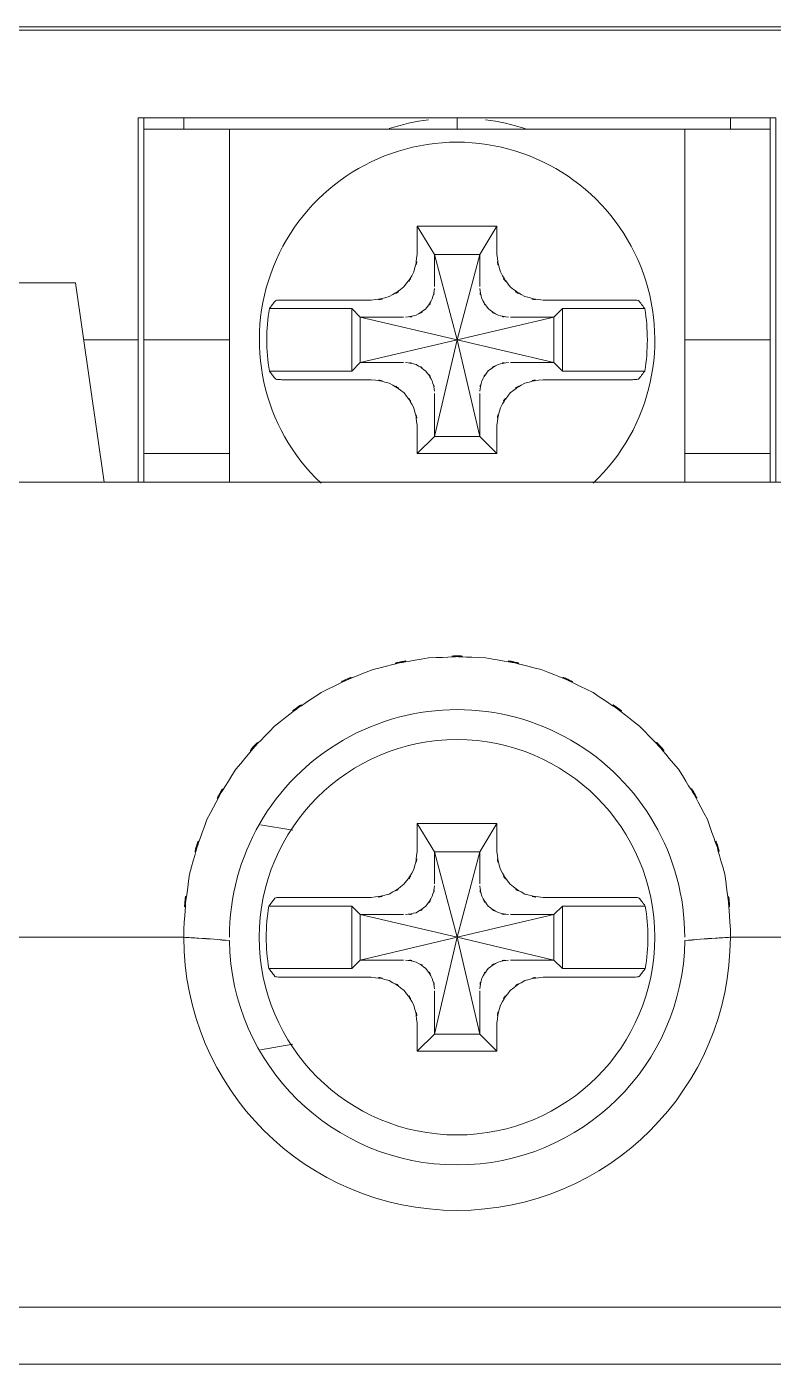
# Model space of a CAD drawing. Header units: millimetres. Extents: x 41 to 1635, y 11 to 1528.
# Drawn here: x 384.81 to 398.81, y 1173.03 to 1198.27 of the extents above; entities that cross this region are included whole.
import ezdxf

# ---------------------------------------------------------------- set-up
doc = ezdxf.new("R2010")
doc.units = ezdxf.units.MM
doc.header["$LTSCALE"] = 8
doc.layers.get('0').update_dxf_attribs({"linetype": 'CONTINUOUS'})
doc.layers.add('PDF_Geometry', color=7, linetype='CONTINUOUS')

# ---------------------------------------------------------------- blocks, each defined once
blk = doc.blocks.new('Contactor1')
at = {"layer": 'PDF_Geometry', "lineweight": 9}
for points in [[(-0.8855903653412156, 0.01664617957840164), (-0.8884376153412177, 0.01664617957840164), (-1.337423670896783, 0.01664617957840164), (-1.340270920896728, 0.01664617957840164)], [(-1.033354157007864, -0.09700722319939814), (-1.033354157007864, -0.06150680653274776), (-1.033354157007864, -0.006090264866088546), (-1.192479157007881, -0.006090264866088546), (-1.192479157007881, -0.06150680653274776), (-1.192479157007881, -0.09700722319939814)], [(-1.191062629230089, -0.06150680653274776), (-1.169756920896759, -0.06150680653274776), (-1.169756920896759, -0.008923320421672543), (-1.191062629230089, -0.008923320421672543), (-1.191062629230089, -0.006090264866088546)], [(-1.181131920896746, -0.008923320421672543), (-1.181131920896746, -0.006090264866088546)], [(-1.112909879230074, -0.006090264866088546), (-1.112909879230074, -0.008923320421672543)], [(-1.034770893119003, -0.006090264866088546), (-1.034770893119003, -0.008923320421672543), (-1.056104157007894, -0.008923320421672543), (-1.056104157007894, -0.06150680653274776), (-1.034770893119003, -0.06150680653274776)], [(-1.04471537923007, -0.006090264866088546), (-1.04471537923007, -0.008923320421672543)], [(-1.191062629230089, -0.09700722319939814), (-1.191062629230089, -0.08990934819939866), (-1.191062629230089, -0.06150680653274776), (-1.191062629230089, -0.008923320421672543)], [(-1.169756920896759, -0.008923320421672543), (-1.162645893118963, -0.008923320421672543), (-1.063201407007853, -0.008923320421672543), (-1.056104157007894, -0.008923320421672543)], [(-1.034770893119003, -0.09700722319939814), (-1.034770893119003, -0.08990934819939866), (-1.034770893119003, -0.06150680653274776), (-1.034770893119003, -0.008923320421672543)], [(-1.122868143118978, -0.04007668153280974), (-1.122868143118978, -0.03307629264384104), (-1.102993143118965, -0.03307629264384104), (-1.102993143118965, -0.04007668153280974)], [(-1.122868143118978, -0.03307629264384104), (-1.118604157007894, -0.04018773708821755), (-1.107243143118978, -0.04018773708821755), (-1.102993143118965, -0.03307629264384104)], [(-1.107243143118978, -0.04814604264379341), (-1.107243143118978, -0.04018773708821755), (-1.112909879230074, -0.06150680653274776), (-1.118604157007894, -0.04018773708821755), (-1.118604157007894, -0.04814604264379341)], [(-1.230868157007876, -0.09700722319939814), (-1.22375692089679, -0.04729832042164617), (-1.208118143119009, -0.04729832042164617), (-1.201020907007887, -0.09700722319939814)], [(-1.156757059785662, -0.05156230653278726), (-1.134368184785671, -0.05156230653278726)], [(-1.126284837563389, -0.05581273708821755), (-1.137090393118967, -0.05581273708821755), (-1.112909879230074, -0.06150680653274776), (-1.137090393118967, -0.06718730653278726), (-1.137090393118967, -0.05581273708821755), (-1.139229170896783, -0.05368751486605561)], [(-1.08663190700787, -0.05368751486605561), (-1.08663190700787, -0.06929895931057217), (-1.088770893118976, -0.06718730653278726), (-1.088770893118976, -0.05581273708821755), (-1.112909879230074, -0.06150680653274776), (-1.118604157007894, -0.08564536208837126), (-1.118604157007894, -0.07486841764387009)], [(-1.091479323674548, -0.05156230653278726), (-1.069090240341211, -0.05156230653278726)], [(-1.206090420896771, -0.06150680653274776), (-1.192479157007881, -0.06150680653274776)], [(-1.169756920896759, -0.06150680653274776), (-1.169756920896759, -0.08990934819939866), (-1.169756920896759, -0.09700722319939814)], [(-1.099576448674554, -0.06718730653278726), (-1.088770893118976, -0.06718730653278726), (-1.112909879230074, -0.06150680653274776), (-1.107243143118978, -0.08564536208837126), (-1.118604157007894, -0.08564536208837126), (-1.122868143118978, -0.08990934819939866)], [(-1.056104157007894, -0.09700722319939814), (-1.056104157007894, -0.08990934819939866), (-1.056104157007894, -0.06150680653274776)], [(-1.107243143118978, -0.07486841764387009), (-1.107243143118978, -0.08564536208837126), (-1.102993143118965, -0.08990934819939866)], [(-1.102993143118965, -0.08292336208830875), (-1.102993143118965, -0.08990934819939866), (-1.122868143118978, -0.08990934819939866), (-1.122868143118978, -0.08292336208830875)], [(-1.169756920896759, -0.08990934819939866), (-1.191062629230089, -0.08990934819939866)], [(-1.034770893119003, -0.08990934819939866), (-1.056104157007894, -0.08990934819939866)], [(-1.161979170896757, -0.1826183481994121), (-1.153937573674511, -0.1839653620883155)], [(-1.122868143118978, -0.1892432093104617), (-1.122868143118978, -0.1822707926438625), (-1.102993143118965, -0.1822707926438625), (-1.102993143118965, -0.1892432093104617)], [(-1.122868143118978, -0.1822707926438625), (-1.118604157007894, -0.189382237088239), (-1.107243143118978, -0.189382237088239), (-1.102993143118965, -0.1822707926438625)], [(-1.107243143118978, -0.1973261259771562), (-1.107243143118978, -0.189382237088239), (-1.112909879230074, -0.2106877370882785), (-1.118604157007894, -0.189382237088239), (-1.118604157007894, -0.1973261259771562)], [(-1.156882101452311, -0.2007432509772116), (-1.134368184785671, -0.2007432509772116)], [(-1.091479323674548, -0.2007432509772116), (-1.068951420896724, -0.2007432509772116)], [(-1.126284837563389, -0.204992820421694), (-1.137090393118967, -0.204992820421694), (-1.112909879230074, -0.2106877370882785), (-1.137090393118967, -0.2163818204217023), (-1.137090393118967, -0.204992820421694), (-1.139229170896783, -0.2028820287549706)], [(-1.099576448674554, -0.2163818204217023), (-1.088770893118976, -0.2163818204217023), (-1.112909879230074, -0.2106877370882785), (-1.118604157007894, -0.234839862088279), (-1.107243143118978, -0.234839862088279), (-1.112909879230074, -0.2106877370882785), (-1.088770893118976, -0.204992820421694), (-1.088770893118976, -0.2163818204217023), (-1.08663190700787, -0.2184926120883119), (-1.08663190700787, -0.2028820287549706)], [(-1.134368184785671, -0.220632237088239), (-1.156882101452311, -0.220632237088239)], [(-1.068951420896724, -0.220632237088239), (-1.091479323674548, -0.220632237088239)], [(-1.118604157007894, -0.2240620704216099), (-1.118604157007894, -0.234839862088279), (-1.122868143118978, -0.2391038481994201)], [(-1.107243143118978, -0.2240620704216099), (-1.107243143118978, -0.234839862088279), (-1.102993143118965, -0.2391038481994201)], [(-1.102993143118965, -0.2321043065327331), (-1.102993143118965, -0.2391038481994201), (-1.122868143118978, -0.2391038481994201), (-1.122868143118978, -0.2321043065327331)], [(-1.153937573674511, -0.2374092787549671), (-1.161979170896757, -0.2387427231993797)], [(-0.7974931153411831, -0.3172432648660788), (-1.428340407007852, -0.3172432648660788)]]:
    blk.add_lwpolyline(points, dxfattribs=at)
for points in [[(-1.126284837563389, -0.06718730653278726), (-1.137090393118967, -0.06718730653278726), (-1.139229170896783, -0.06929895931057217), (-1.159770893119003, -0.06929895931057217, -0.0827331438228938), (-1.159770893119003, -0.05368751486605561), (-1.139229170896783, -0.05368751486605561), (-1.139229170896783, -0.06929895931057217)], [(-1.099576448674554, -0.05581273708821755), (-1.088770893118976, -0.05581273708821755), (-1.08663190700787, -0.05368751486605561), (-1.066090393118998, -0.05368751486605561, -0.08275316119332417), (-1.066090393118998, -0.06929895931057217), (-1.08663190700787, -0.06929895931057217)], [(-1.134368184785671, -0.07145129264381467), (-1.156757059785662, -0.07145129264381467, 0.001721543789096491), (-1.157756934785652, -0.07139619542158471)], [(-1.068104129230107, -0.07139619542158471, 0.0006013873583077535), (-1.069090240341211, -0.07145129264381467), (-1.091479323674548, -0.07145129264381467)], [(-1.126284837563389, -0.2163818204217023), (-1.137090393118967, -0.2163818204217023), (-1.139229170896783, -0.2184926120883119), (-1.159895920896759, -0.2184926120883119, -0.08408291383173826), (-1.159895920896759, -0.2028820287549706), (-1.139229170896783, -0.2028820287549706), (-1.139229170896783, -0.2184926120883119)], [(-1.099576448674554, -0.204992820421694), (-1.088770893118976, -0.204992820421694), (-1.08663190700787, -0.2028820287549706), (-1.065965365341185, -0.2028820287549706, -0.08408291383167765), (-1.065965365341185, -0.2184926120883119), (-1.08663190700787, -0.2184926120883119)], [(-1.432631948674555, -0.2110624315328096), (-1.432631948675123, -0.3073123343104953, -0.4144878227867246), (-1.428340407007852, -0.3030347787549772), (-0.7974931153411831, -0.3030347787547498, -0.4152934030877152), (-0.7932431153411699, -0.3073123343104953), (-0.7932431153411699, -0.2110624315328096), (-0.7932431153411699, -0.3073123343104953), (-0.7932431153411699, -0.3190065009771388)], [(-1.254451462563452, -0.2108818759771793, 0.002737048046708027), (-1.250743157007889, -0.2106877370882785), (-1.181131920896746, -0.2106877370882785, 0.002612007494189886), (-1.177451379230092, -0.2108818759771793)], [(-1.048423684785632, -0.2108818759771793, 0.002589240893631652), (-1.04471537923007, -0.2106877370882785), (-0.9751181292301112, -0.2106877370882785, 0.999587610104362), (-0.8386876014523068, -0.2106877370882785), (-0.7974931153411831, -0.2106877370882785)]]:
    blk.add_lwpolyline(points, format="xyb", dxfattribs=at)
blk.add_lwpolyline([(-0.8003403653411851, -0.09700722319939814), (-1.42549315700785, -0.09700722319939814)], close=True, dxfattribs=at)
blk.add_circle((-1.112934097970367, -0.2106770925864794), 0.04935758099919514, dxfattribs=at)
for centre, radius, start, end in [((-1.112656056278297, -0.06308354329894428), 0.05701417049585795, 97.4361272968335, 107.61522517704), ((-1.113152552779525, -0.0629545030664076), 0.05687940909684637, 72.38278522062883, 82.59966647438132), ((-1.112926443392894, -0.06148588539144839), 0.04934554421874379, 313.4680159968827, 226.5311002956135), ((-1.112933868311131, -0.2106699877668916), 0.05682971407505712, 359.9821051145893, 179.9912288940861), ((-1.112930781396585, -0.2106671115612926), 0.06820114261897484, 180.0173275053756, 359.9800893122094), ((-1.112924531529472, -0.2106884328958358), 0.05683868841220276, 180.8530155932459, 359.1580445966891)]:
    blk.add_arc(centre, radius, start, end, dxfattribs=at)
at = {"layer": 'PDF_Geometry', "lineweight": 20}
blk.add_open_spline([(-0.8583402958967667, 0.01579845735614072), (-0.9248959486745321, 0.01579845735614072), (-1.360659837563333, 0.01579845735614072), (-1.360659837563333, 0.01579845735614072)], degree=3, dxfattribs=at)
at = {"layer": 'PDF_Geometry', "lineweight": 9}
for points in [[(-1.123715420896758, -0.04454834819944153), (-1.122076379230009, -0.03788195931065275), (-1.123826476452393, -0.04685412597723371), (-1.122868143118978, -0.04007668153280974)], [(-1.102993143118908, -0.04007668153280974), (-1.102062573674573, -0.04685412597723371), (-1.103770920896693, -0.03789551486602249), (-1.102118101452277, -0.04454834819944153)], [(-1.126187559785592, -0.04824268153265621), (-1.122187643119048, -0.04289616764390303), (-1.127090379230083, -0.05031277875491469), (-1.123715420896758, -0.04454834819944153)], [(-1.102118101452277, -0.04454834819944153), (-1.098756920896847, -0.05029837597726328), (-1.103659865341285, -0.04289616764390303), (-1.099673726452295, -0.04824268153265621)], [(-1.129882101452324, -0.0507010426438228), (-1.124132073674616, -0.04733986208839269), (-1.131520934785556, -0.05221504264386567), (-1.126187559785592, -0.04824268153265621)], [(-1.120729157007816, -0.05371550097720501), (-1.118076462563465, -0.0501873204216281), (-1.12132636534119, -0.05507607042159179), (-1.119104309785655, -0.05127069542163554)], [(-1.119104309785655, -0.05127069542163554), (-1.118145962563347, -0.04738225097707982), (-1.119132073674507, -0.05260413986616186), (-1.118604157007837, -0.0486461815326038)], [(-1.106770962563417, -0.05124272319926604), (-1.104506948674555, -0.05504894542173133), (-1.10775705978557, -0.05015934819948598), (-1.105131920896781, -0.05370108431043263)], [(-1.107243143118978, -0.0486461815326038), (-1.106756976452232, -0.05257616764379236), (-1.107701545896759, -0.04738225097707982), (-1.106770962563417, -0.05124272319926604)], [(-1.099673726452295, -0.04824268153265621), (-1.094340351452331, -0.05221504264386567), (-1.101743198674455, -0.04733986208839269), (-1.095979184785563, -0.05068747319933209)], [(-1.159770893118946, -0.05368751486594192), (-1.159034865341198, -0.05271519542156966), (-1.160006976452394, -0.05402066764372648), (-1.159256962563347, -0.05303477875486351)], [(-1.159256962563347, -0.05303477875486351), (-1.158506948674528, -0.05206245931049125), (-1.159520809785647, -0.05335437597705095), (-1.158757018119047, -0.0523820426437851)], [(-1.158757018119047, -0.0523820426437851), (-1.157993032007823, -0.05142327875500996), (-1.159034865341198, -0.05271519542156966), (-1.158243101452342, -0.0517428759771974)], [(-1.157756934785709, -0.05161826486619248), (-1.158534712563494, -0.0517428759771974), (-1.157562601452298, -0.0514648204216428), (-1.158243101452342, -0.0517428759771974)], [(-1.156757059785662, -0.05156230653278726), (-1.158215337563377, -0.05163182042156222), (-1.156256920896737, -0.05152077875482064), (-1.157756934785709, -0.05161826486619248)], [(-1.134368184785615, -0.05156230653278726), (-1.127576532007822, -0.05061795931055713), (-1.136520948674558, -0.05234051486604585), (-1.129882101452324, -0.0507010426438228)], [(-1.123173740341201, -0.05534055653265568), (-1.119368157007955, -0.05310429264386585), (-1.124256907007918, -0.05635441764388815), (-1.120729157007816, -0.05371550097720501)], [(-1.105131920896781, -0.05370108431043263), (-1.101604170896678, -0.05635441764388815), (-1.10650690700794, -0.05307632042149635), (-1.102687545896686, -0.05532613986611068)], [(-1.095979184785563, -0.05068747319933209), (-1.089312573674476, -0.05234051486604585), (-1.098298740341249, -0.05061795931055713), (-1.091479323674491, -0.05156230653278726)], [(-1.068104129230107, -0.05161826486619248), (-1.069590379230078, -0.05152077875482064), (-1.067618184785658, -0.05163182042156222), (-1.069090240341154, -0.05156230653278726)], [(-1.067590420896693, -0.0517428759771974), (-1.06831246256337, -0.0514648204216428), (-1.06728482367447, -0.0517428759771974), (-1.068104129230107, -0.05161826486619248)], [(-1.067590420896693, -0.0517428759771974), (-1.066826420896803, -0.05271519542156966), (-1.067840282007808, -0.05142327875500996), (-1.067076504230101, -0.0523820426437851)], [(-1.067076504230101, -0.0523820426437851), (-1.066326490341169, -0.05335437597705095), (-1.067312587563435, -0.05206245931049125), (-1.066590337563355, -0.05303477875486351)], [(-1.066590337563355, -0.05303477875486351), (-1.065826545896755, -0.05402066764372648), (-1.066826420896803, -0.05271519542156966), (-1.066090393119055, -0.05368751486594192)], [(-1.125770907007848, -0.05581273708821755), (-1.121826518118894, -0.05531258431051356), (-1.127048629230046, -0.05627048708834081), (-1.123173740341201, -0.05534055653265568)], [(-1.102687545896686, -0.05532613986611068), (-1.098812657007954, -0.05627048708834081), (-1.104048754230178, -0.05529816764374118), (-1.100090365341146, -0.05581273708821755)], [(-1.123145976452349, -0.06767388986600054), (-1.127048629230046, -0.06670157042162828), (-1.121812532007823, -0.06770102875498196), (-1.125770907007848, -0.06717375097719014)], [(-1.120729157007816, -0.06929895931057217), (-1.124243129230024, -0.06663205653285331), (-1.119340393118989, -0.06992372319928108), (-1.123145976452349, -0.06767388986600054)], [(-1.102687545896686, -0.06765948708834912), (-1.106479143118975, -0.06989575097713896), (-1.101604170896678, -0.06663205653285331), (-1.105131920896781, -0.06927098708820267)], [(-1.100090365341146, -0.06717375097719014), (-1.10399301811907, -0.06768745931049125), (-1.098812657007954, -0.06671513986611899), (-1.102687545896686, -0.06765948708834912)], [(-1.159256962563347, -0.0699652509772477), (-1.160006976452394, -0.06897937597705095), (-1.159034865341198, -0.07028484819943515), (-1.159770893118946, -0.06929895931057217)], [(-1.158757018119047, -0.07061800097721971), (-1.159520809785647, -0.06963211208835673), (-1.158506948674528, -0.07092316764374118), (-1.159256962563347, -0.0699652509772477)], [(-1.158243101452342, -0.0712571676438074), (-1.159034865341198, -0.07028484819943515), (-1.157993032007823, -0.07157675097710126), (-1.158757018119047, -0.07061800097721971)], [(-1.119104309785655, -0.07174290375496639), (-1.121312587563409, -0.06796551486604585), (-1.1180486986745, -0.07282627875497383), (-1.120729157007816, -0.06929895931057217)], [(-1.118604157007837, -0.07435384819928004), (-1.119118087563436, -0.07039588986617673), (-1.118145962563347, -0.07561779264392499), (-1.119104309785655, -0.07174290375496639)], [(-1.105131920896781, -0.06927098708820267), (-1.10775705978557, -0.0728127231993767), (-1.104506948674555, -0.06793752875501013), (-1.106770962563417, -0.07174290375496639)], [(-1.106770962563417, -0.07174290375496639), (-1.107701545896759, -0.0756321954215764), (-1.106729212563494, -0.07036791764380723), (-1.107243143118978, -0.07435384819928004)], [(-1.067076504230101, -0.07061800097721971), (-1.067840282007808, -0.07157675097710126), (-1.066826420896803, -0.07028484819943515), (-1.067590420896693, -0.0712571676438074)], [(-1.066590337563355, -0.0699652509772477), (-1.067312587563435, -0.07092316764374118), (-1.066326490341169, -0.06963211208835673), (-1.067076504230101, -0.07061800097721971)], [(-1.066090393119055, -0.06929895931057217), (-1.066826420896803, -0.07028484819943515), (-1.065826545896755, -0.06897937597705095), (-1.066590337563355, -0.0699652509772477)], [(-1.158243101452342, -0.0712571676438074), (-1.157562601452298, -0.07154877875495913), (-1.158534712563494, -0.0712571676438074), (-1.157756934785709, -0.07139619542158471)], [(-1.129882101452324, -0.07231257042167272), (-1.136520948674558, -0.07065952875495896), (-1.127576532007822, -0.07238208431044768), (-1.134368184785615, -0.07145129264381467)], [(-1.126173573674521, -0.07474295931046981), (-1.131493170896817, -0.07078498708824554), (-1.124132073674616, -0.07567373708820924), (-1.129882101452324, -0.07231257042167272)], [(-1.123715420896758, -0.07845168153266968), (-1.127076393119012, -0.07270166764374153), (-1.122187643119048, -0.08007675097724132), (-1.126173573674521, -0.07474295931046981)], [(-1.099645962563443, -0.07474295931046981), (-1.103659865341285, -0.08007675097724132), (-1.098756920896847, -0.07268725097719653), (-1.102118101452277, -0.07845168153266968)], [(-1.095979184785563, -0.07231257042167272), (-1.101743198674455, -0.07565933431055782), (-1.094340351452331, -0.07078498708824554), (-1.099645962563443, -0.07474295931046981)], [(-1.091479323674491, -0.07145129264381467), (-1.098270976452284, -0.07236766764390268), (-1.089312573674476, -0.07065952875495896), (-1.095979184785563, -0.07231257042167272)], [(-1.068104129230107, -0.07139619542158471), (-1.06728482367447, -0.0712571676438074), (-1.06831246256337, -0.07154877875495913), (-1.067590420896693, -0.0712571676438074)], [(-1.122868143118978, -0.08292336208842244), (-1.123826476452393, -0.0761315009772261), (-1.122076379230009, -0.08510451486608872), (-1.123715420896758, -0.07845168153266968)], [(-1.102118101452277, -0.07845168153266968), (-1.103770920896693, -0.08511808431057943), (-1.102062573674573, -0.07611794542162897), (-1.102993143118908, -0.08292336208842244)], [(-1.133909782007947, -0.1438127093106232), (-1.153576448674528, -0.1518540981994647), (-1.127673601452386, -0.1403820287550843), (-1.146854323674518, -0.1495627370882175)], [(-1.120034879230104, -0.1408957370881581), (-1.140965282007926, -0.1446731398659722), (-1.113215268119063, -0.138826473199515), (-1.133909782007947, -0.1438127093106232)], [(-1.105826407007896, -0.1408821815327883), (-1.127131907007822, -0.1402709731994491), (-1.098701393118915, -0.1402565704215704), (-1.120034879230104, -0.1408957370881581)], [(-1.091979268119019, -0.1438127093106232), (-1.112632032007866, -0.138826473199515), (-1.084895795896671, -0.1446731398659722), (-1.105826407007896, -0.1408821815327883)], [(-1.079006962563369, -0.1495627370882175), (-1.098187476452324, -0.1403820287550843), (-1.072284837563473, -0.1518540981994647), (-1.091979268119019, -0.1438127093106232)], [(-1.146854323674518, -0.1495627370882175), (-1.164618101452277, -0.1616180148660078), (-1.141409684785629, -0.1448536954217161), (-1.158465407007895, -0.1579372648661774)], [(-1.067395879230105, -0.1579372648661774), (-1.084437615341187, -0.1448536954217161), (-1.061243184785724, -0.1616180148660078), (-1.079006962563369, -0.1495627370882175)], [(-1.158465407007895, -0.1579372648661774), (-1.173493198674521, -0.1736461815326038), (-1.154076393119055, -0.1521321398661257), (-1.168145837563486, -0.1687014870883559)], [(-1.05770144867455, -0.1687014870883559), (-1.07179867089684, -0.1521177231993533), (-1.052382073674551, -0.1736317787549524), (-1.067395879230105, -0.1579372648661774)], [(-1.168145837563486, -0.1687014870883559), (-1.17952085145231, -0.1872570287550843), (-1.165104254230016, -0.1620901954215697), (-1.175368129230094, -0.1812704870883408)], [(-1.050465393119055, -0.1812704870883408), (-1.060757032007871, -0.1620766259770789), (-1.046326448674506, -0.1872570287550843), (-1.05770144867455, -0.1687014870883559)], [(-1.175368129230094, -0.1812704870883408), (-1.182479143118996, -0.2015205981992949), (-1.173784809785673, -0.1742845148660308), (-1.17970140700794, -0.1949093065327361)], [(-1.046131907007918, -0.194895750977139), (-1.052076476452328, -0.1742709454215401), (-1.0433819347856, -0.2015205981992949), (-1.050465393119055, -0.1812704870883408)], [(-1.17970140700794, -0.1949093065327361), (-1.182409837563398, -0.2155620843104771), (-1.179590351452305, -0.1879377370883049), (-1.181131920896803, -0.2087151259770508)], [(-1.123715420896758, -0.1937292926438658), (-1.122076379230009, -0.1870764593104468), (-1.123826476452393, -0.1960486259772551), (-1.122868143118978, -0.1892432093104617)], [(-1.102993143118908, -0.1892432093104617), (-1.102062573674573, -0.1960206537548856), (-1.103770920896693, -0.1870764593104468), (-1.102118101452277, -0.1937292926438658)], [(-1.044715379230126, -0.2087151259770508), (-1.046270920896802, -0.1879233204217599), (-1.043437448674524, -0.2155620843104771), (-1.046131907007918, -0.194895750977139)], [(-1.126187559785592, -0.1974371815326776), (-1.122187643119048, -0.1920898204216428), (-1.127090379230083, -0.1995072926438297), (-1.123715420896758, -0.1937292926438658)], [(-1.102118101452277, -0.1937292926438658), (-1.098756920896847, -0.1994928759772847), (-1.103659865341285, -0.1920898204216428), (-1.099673726452295, -0.1974371815326776)], [(-1.129882101452324, -0.1998955426438442), (-1.124132073674616, -0.1965343759770803), (-1.131520934785556, -0.20139598708829), (-1.126187559785592, -0.1974371815326776)], [(-1.119104309785655, -0.2004516398660598), (-1.118145962563347, -0.1965623481994498), (-1.119132073674507, -0.2017986537548495), (-1.118604157007837, -0.1978262787549738)], [(-1.107243143118978, -0.1978262787549738), (-1.106756976452232, -0.2017706815327074), (-1.107701545896759, -0.1965767509771013), (-1.106770962563417, -0.2004372231995148)], [(-1.099673726452295, -0.1974371815326776), (-1.094340351452331, -0.20139598708829), (-1.101743198674455, -0.196520806532817), (-1.095979184785563, -0.1998819731993535)], [(-1.159395990341125, -0.2022148759772335), (-1.158631990341235, -0.2012434037549156), (-1.159659837563424, -0.2025344593105274), (-1.15888205978564, -0.2015765565327001)], [(-1.15888205978564, -0.2015765565327001), (-1.158118059785636, -0.2006042231994343), (-1.15914590700794, -0.201896139865994), (-1.158381907007822, -0.2009373759772188)], [(-1.157868198674521, -0.2007847926438444), (-1.158673740341271, -0.2009238204216217), (-1.157673657007933, -0.2006457648660671), (-1.158381907007822, -0.2009373759772188)], [(-1.156882101452254, -0.2007432509772116), (-1.158354157007864, -0.2008127648659865), (-1.156368170896769, -0.2007017093105787), (-1.157868198674521, -0.2007847926438444)], [(-1.134368184785615, -0.2007432509772116), (-1.127590309785717, -0.1998124593105786), (-1.136520948674558, -0.2015205981992949), (-1.129882101452324, -0.1998955426438442)], [(-1.120729157007816, -0.2029100009772264), (-1.118076462563465, -0.1993682648660524), (-1.12132636534119, -0.2042570148660161), (-1.119104309785655, -0.2004516398660598)], [(-1.106770962563417, -0.2004372231995148), (-1.104506948674555, -0.2042425981994711), (-1.10775705978557, -0.19935384819928), (-1.105131920896781, -0.2028820287550843)], [(-1.095979184785563, -0.1998819731993535), (-1.089312573674476, -0.2015205981992949), (-1.098270976452284, -0.1998124593105786), (-1.091479323674491, -0.2007432509772116)], [(-1.067965323674514, -0.2007847926438444), (-1.069479115341153, -0.2007017093105787), (-1.067479157007881, -0.2008127648659865), (-1.068951420896781, -0.2007432509772116)], [(-1.067479157007881, -0.2009373759772188), (-1.068173643118996, -0.2006457648660671), (-1.067173768119062, -0.2009238204216217), (-1.067965323674514, -0.2007847926438444)], [(-1.067479157007881, -0.2009373759772188), (-1.066687615341209, -0.201896139865994), (-1.067729240341293, -0.2006042231994343), (-1.066951462563509, -0.2015765565327001)], [(-1.066951462563509, -0.2015765565327001), (-1.066201448674462, -0.2025344593105274), (-1.0672015320078, -0.2012434037549156), (-1.066479282007947, -0.2022148759772335)], [(-1.159895920896759, -0.2028820287550843), (-1.15914590700794, -0.201896139865994), (-1.160146004230171, -0.2032016120883782), (-1.159395990341125, -0.2022148759772335)], [(-1.125770907007848, -0.204992820421694), (-1.121826518118894, -0.2044926815326562), (-1.127048629230046, -0.2054650009772558), (-1.123173740341201, -0.2045350565326771)], [(-1.123173740341201, -0.2045350565326771), (-1.119368157007955, -0.2022988065327809), (-1.124256907007918, -0.2055345148660308), (-1.120729157007816, -0.2029100009772264)], [(-1.105131920896781, -0.2028820287550843), (-1.101604170896678, -0.2055345148660308), (-1.10650690700794, -0.202257264866148), (-1.102687545896686, -0.204507084310535)], [(-1.102687545896686, -0.204507084310535), (-1.098812657007954, -0.2054650009772558), (-1.104048754230178, -0.2044926815326562), (-1.100090365341146, -0.204992820421694)], [(-1.066479282007947, -0.2022148759772335), (-1.06571528200783, -0.2032016120883782), (-1.066687615341209, -0.201896139865994), (-1.065965365341242, -0.2028820287550843)], [(-1.181131920896803, -0.2097010148661411), (-1.18109037923017, -0.2111734870882174), (-1.181159684785655, -0.2092017093104914), (-1.181104157007837, -0.2106877370883922)], [(-1.181131920896803, -0.2087151259770508), (-1.181131920896803, -0.2102011537549515), (-1.181131920896803, -0.2082149731993468), (-1.181131920896803, -0.2097010148661411)], [(-1.17365978200786, -0.2111870426438145), (-1.179326504230119, -0.2106877370883922), (-1.171757087563435, -0.2113260704215918), (-1.177451379230149, -0.2108818759770656)], [(-1.169756920896759, -0.2115066259771083), (-1.175590434785647, -0.2110064870882979), (-1.167798698674517, -0.2116736259772551), (-1.17365978200786, -0.2111870426438145)], [(-1.05220150423014, -0.2111870426438145), (-1.058048587563405, -0.2116736259772551), (-1.050284837563424, -0.2110064870882979), (-1.056104157007837, -0.2115066259771083)], [(-1.048423684785632, -0.2108818759770656), (-1.054104198674565, -0.2113260704215918), (-1.046534782007882, -0.2106877370883922), (-1.05220150423014, -0.2111870426438145)], [(-1.044743143118978, -0.2106877370883922), (-1.044687615341161, -0.2092017093104914), (-1.04477090700783, -0.2111734870882174), (-1.044715379230126, -0.2097010148661411)], [(-1.044715379230126, -0.2097010148661411), (-1.044715379230126, -0.2082149731993468), (-1.044715379230126, -0.2102011537549515), (-1.044715379230126, -0.2087151259770508)], [(-1.159395990341125, -0.219146195421672), (-1.160146004230171, -0.2181738759772998), (-1.15914590700794, -0.2194793481994566), (-1.159895920896759, -0.2184926120883119)], [(-1.123145976452349, -0.2168539870883706), (-1.127048629230046, -0.2158816676437709), (-1.121798754230156, -0.2168819593105127), (-1.125770907007848, -0.2163682509772116)], [(-1.120729157007816, -0.2184790565327148), (-1.124243129230024, -0.2158401259771381), (-1.119340393118989, -0.2191038204216511), (-1.123145976452349, -0.2168539870883706)], [(-1.119104309785655, -0.2209374176438814), (-1.121312587563409, -0.2171455981992949), (-1.118076462563465, -0.2220207787549953), (-1.120729157007816, -0.2184790565327148)], [(-1.105131920896781, -0.2184790565327148), (-1.10775705978557, -0.2219928065328531), (-1.104506948674555, -0.2171320426439252), (-1.106770962563417, -0.2209094315326183)], [(-1.102687545896686, -0.2168539870883706), (-1.106479143118975, -0.2190902509771604), (-1.101604170896678, -0.2158401259771381), (-1.105131920896781, -0.2184790565327148)], [(-1.100090365341146, -0.2163682509772116), (-1.104020990341212, -0.2168819593105127), (-1.098812657007954, -0.2158960704216497), (-1.102687545896686, -0.2168539870883706)], [(-1.065965365341242, -0.2184926120883119), (-1.066687615341209, -0.2194793481994566), (-1.06571528200783, -0.2181738759772998), (-1.066479282007947, -0.219146195421672)], [(-1.15888205978564, -0.2197989315327504), (-1.159659837563424, -0.2188266120883782), (-1.158631990341235, -0.220132084310535), (-1.159395990341125, -0.219146195421672)], [(-1.158381907007822, -0.2204516676438288), (-1.15914590700794, -0.2194793481994566), (-1.158118059785636, -0.2207568481994713), (-1.15888205978564, -0.2197989315327504)], [(-1.158381907007822, -0.2204516676438288), (-1.157673657007933, -0.2207288759771018), (-1.158673740341271, -0.2204652370883196), (-1.157868198674521, -0.2205762926437274)], [(-1.157868198674521, -0.2205762926437274), (-1.156368170896769, -0.2206737787550992), (-1.158354157007864, -0.220562723199464), (-1.156882101452254, -0.220632237088239)], [(-1.129882101452324, -0.2214790981993247), (-1.136520948674558, -0.2198404731993833), (-1.127576532007822, -0.2215621676439241), (-1.134368184785615, -0.220632237088239)], [(-1.126173573674521, -0.2239374593104912), (-1.131520934785556, -0.2199650843103882), (-1.124118087563431, -0.2248538343105793), (-1.129882101452324, -0.2214790981993247)], [(-1.118604157007837, -0.2235347926439317), (-1.119118087563436, -0.2195904037548644), (-1.118145962563347, -0.2247987370883493), (-1.119104309785655, -0.2209374176438814)], [(-1.106770962563417, -0.2209094315326183), (-1.107701545896759, -0.2248122926439464), (-1.106729212563494, -0.2195759870883194), (-1.107243143118978, -0.2235347926439317)], [(-1.095979184785563, -0.2214790981993247), (-1.101743198674455, -0.2248402648660885), (-1.094340351452331, -0.2199650843103882), (-1.099645962563443, -0.2239374593104912)], [(-1.091479323674491, -0.220632237088239), (-1.098270976452284, -0.2215621676439241), (-1.089312573674476, -0.2198404731993833), (-1.095979184785563, -0.2214790981993247)], [(-1.068951420896781, -0.220632237088239), (-1.067479157007881, -0.220562723199464), (-1.069479115341153, -0.2206737787550992), (-1.067965323674514, -0.2205762926437274)], [(-1.067965323674514, -0.2205762926437274), (-1.067173768119062, -0.2204652370883196), (-1.068173643118996, -0.2207288759771018), (-1.067479157007881, -0.2204516676438288)], [(-1.066951462563509, -0.2197989315327504), (-1.067729240341293, -0.2207568481994713), (-1.066687615341209, -0.2194793481994566), (-1.067479157007881, -0.2204516676438288)], [(-1.066479282007947, -0.219146195421672), (-1.0672015320078, -0.220132084310535), (-1.066201448674462, -0.2188266120883782), (-1.066951462563509, -0.2197989315327504)], [(-1.123715420896758, -0.2276461954215847), (-1.127076393119012, -0.2218817648661116), (-1.122187643119048, -0.2292704037549811), (-1.126173573674521, -0.2239374593104912)], [(-1.099645962563443, -0.2239374593104912), (-1.103659865341285, -0.2292704037549811), (-1.098756920896847, -0.2218817648661116), (-1.102118101452277, -0.2276317787550397)], [(-1.122868143118978, -0.2321043065326194), (-1.123826476452393, -0.2253404176437925), (-1.122076379230009, -0.2342981815327221), (-1.123715420896758, -0.2276461954215847)], [(-1.102118101452277, -0.2276317787550397), (-1.103770920896693, -0.2342981815327221), (-1.102062573674573, -0.2253404176437925), (-1.102993143118908, -0.2321043065326194)]]:
    blk.add_open_spline(points, degree=3, dxfattribs=at)

msp = doc.modelspace()

# ---------------------------------------------------------------- block references
at = {"xscale": 75.19614335325724, "yscale": 75.19614335325724, "zscale": 75.19614335325724}
msp.add_blockref('Contactor1', (476.5685471298295, 1197.019608241355), dxfattribs=at)

doc.saveas('drawing.dxf')
